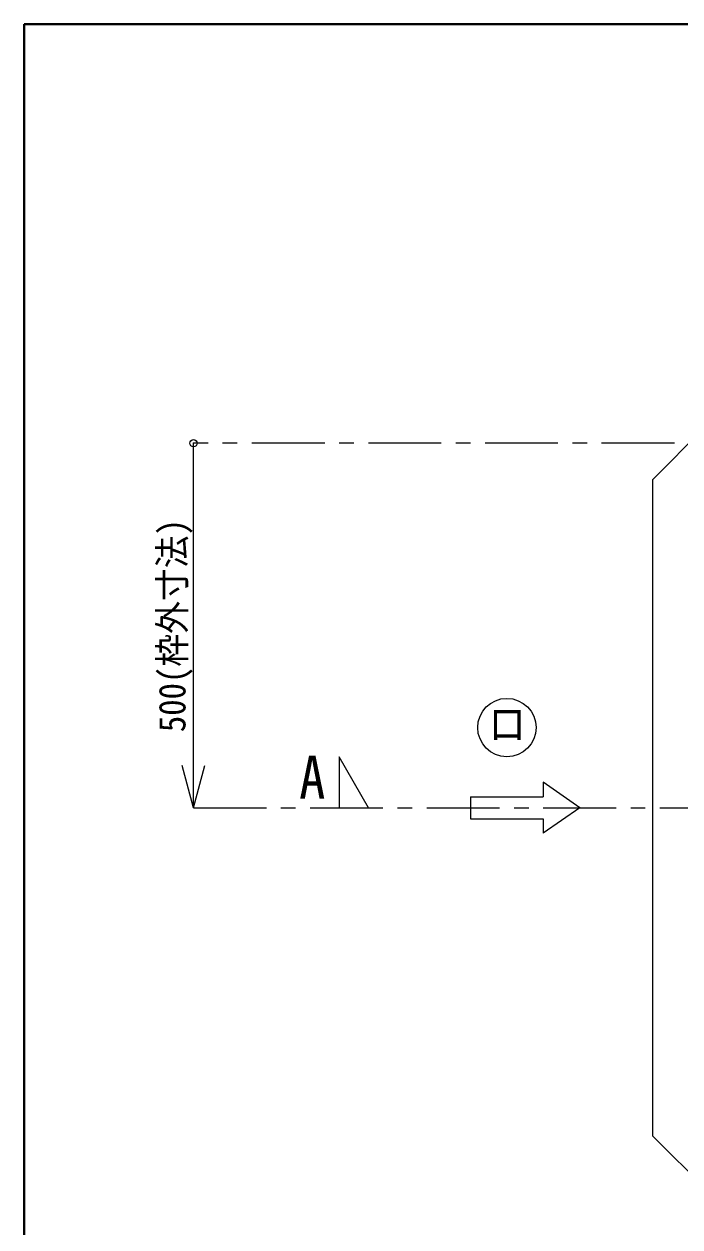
# Model space of a CAD drawing. Units: millimetres at full size, sheet at 1:10; details may follow other scales. Extents: x -2126 to 1924, y -1326 to 1484.
# Drawn here: x -2126 to -1676, y 659 to 1484 of the extents above; entities that cross this region are included whole.
import ezdxf
from ezdxf.enums import TextEntityAlignment as Align

# ---------------------------------------------------------------- set-up
doc = ezdxf.new("R2010")
doc.units = ezdxf.units.MM
doc.header["$LTSCALE"] = 10
doc.header["$PDMODE"] = 32
doc.header["$PDSIZE"] = 5
doc.linetypes.add('CHAIN1', pattern=[8, 5, -1, 1, -1])
doc.layers.add('0-0_ﾚｲﾔ1', color=4, linetype='Continuous', lineweight=9)
doc.styles.add('ＭＳ ゴシック', font='')
doc.styles.get('ＭＳ ゴシック').set_extended_font_data('MS Gothic')

msp = doc.modelspace()

# ---------------------------------------------------------------- linework, layer by layer
at = {"layer": '0-0_ﾚｲﾔ1', "color": 1, "lineweight": 40}
for p in [(-2126.22, -1325.95), (1923.78, 1484.05)]:
    msp.add_line(p, (-2126.22, 1484.05), dxfattribs=at)
at = {"layer": '0-0_ﾚｲﾔ1'}
for p, q in [((-1694.97, 1171.55), (-1659.97, 1206.55)), ((-2009.97, 946.55), (-2009.97, 1196.55)), ((-1694.97, 1171.55), (-1694.97, 946.55)), ((-2009.97, 946.55), (-2017.73, 975.52)), ((-2009.97, 946.55), (-2002.2, 975.52))]:
    msp.add_line(p, q, dxfattribs=at)
at = {"layer": '0-0_ﾚｲﾔ1', "linetype": 'CHAIN1'}
for p, q in [((-1679.97, 1196.55), (-2009.97, 1196.55)), ((-2009.97, 946.55), (-474.97, 946.55))]:
    msp.add_line(p, q, dxfattribs=at)
at = {"layer": '0-0_ﾚｲﾔ1', "color": 7, "lineweight": 18}
for p, q in [((-1744.97, 946.55), (-1769.97, 964.05)), ((-1769.97, 964.05), (-1769.97, 954.05)), ((-1819.97, 954.05), (-1819.97, 939.05)), ((-1819.97, 954.05), (-1769.97, 954.05)), ((-1744.97, 946.55), (-1769.97, 929.05)), ((-1694.97, 946.55), (-1694.97, 721.55)), ((-1694.97, 721.55), (-1644.97, 671.55))]:
    msp.add_line(p, q, dxfattribs=at)
at = {"layer": '0-0_ﾚｲﾔ1', "linetype": 'CHAIN1'}
msp.add_lwpolyline([(-1889.97, 946.55), (-1909.97, 981.55), (-1909.97, 946.55)], dxfattribs=at)
at = {"layer": '0-0_ﾚｲﾔ1', "color": 7, "lineweight": 18}
msp.add_lwpolyline([(-1819.97, 939.05), (-1769.97, 939.05), (-1769.97, 929.05)], dxfattribs=at)
msp.add_circle((-1794.97, 1001.55), 20, dxfattribs=at)
at = {"layer": '0-0_ﾚｲﾔ1', "color": 1}
msp.add_point((-2009.97, 1196.55), dxfattribs=at)

# ---------------------------------------------------------------- texts
at = {"layer": '0-0_ﾚｲﾔ1', "color": 7, "style": 'ＭＳ ゴシック', "width": 0.9}
msp.add_text('500(枠外寸法)', height=18.33, rotation=90, dxfattribs=at).set_placement((-2009.97, 998.42), align=Align.BOTTOM_LEFT)
at = {"layer": '0-0_ﾚｲﾔ1', "color": 7, "style": 'ＭＳ ゴシック'}
for s, height, width, p in [('ロ', 21.99, 0.85, (-1807.47, 986.55)), ('A', 29.33, 0.9, (-1937.47, 944.05))]:
    msp.add_text(s, height=height, dxfattribs=dict(at, width=width)).set_placement(p, align=Align.BOTTOM_LEFT)

doc.saveas('drawing.dxf')
